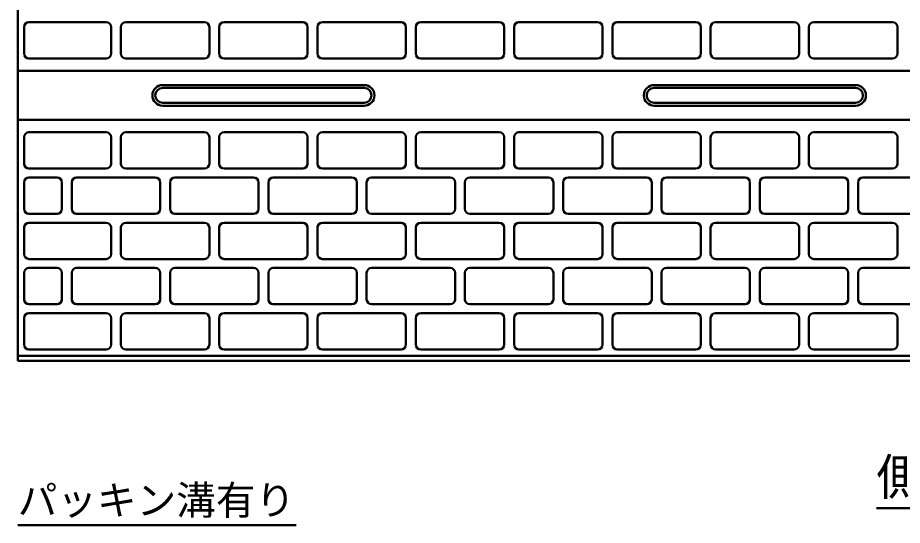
# Model space of a CAD drawing. Units: millimetres, scale not verified. Extents: x 100 to 4105, y 100 to 2870.
# Drawn here: x 1912 to 2812, y 1835 to 2351 of the extents above; entities that cross this region are included whole.
import ezdxf
from ezdxf.enums import TextEntityAlignment as Align

# ---------------------------------------------------------------- set-up
doc = ezdxf.new("R2010")
doc.units = ezdxf.units.MM
doc.header["$LTSCALE"] = 5
doc.layers.add('V-nasSTD', color=7, linetype='Continuous', lineweight=50)
doc.styles.add('ＭＳ ゴシック', font='')
doc.styles.get('ＭＳ ゴシック').set_extended_font_data('MS Gothic')

msp = doc.modelspace()

# ---------------------------------------------------------------- linework, layer by layer
at = {"layer": 'V-nasSTD'}
for p, q in [((1911.552, 2541.857), (1911.552, 2001.857)), ((1918.052, 2341.357), (1918.052, 2314.357)), ((2001.552, 2346.357), (1923.052, 2346.357)), ((2006.552, 2314.357), (2006.552, 2341.357)), ((2016.552, 2341.357), (2016.552, 2314.357)), ((2101.552, 2346.357), (2021.552, 2346.357)), ((2106.552, 2314.357), (2106.552, 2341.357)), ((2116.552, 2341.357), (2116.552, 2314.357)), ((2201.552, 2346.357), (2121.552, 2346.357)), ((2206.552, 2314.357), (2206.552, 2341.357)), ((2216.552, 2341.357), (2216.552, 2314.357)), ((2301.552, 2346.357), (2221.552, 2346.357)), ((2306.552, 2314.357), (2306.552, 2341.357)), ((2316.552, 2341.357), (2316.552, 2314.357)), ((2401.552, 2346.357), (2321.552, 2346.357)), ((2406.552, 2314.357), (2406.552, 2341.357)), ((2416.552, 2341.357), (2416.552, 2314.357)), ((2501.552, 2346.357), (2421.552, 2346.357)), ((2506.552, 2314.357), (2506.552, 2341.357)), ((2516.552, 2341.357), (2516.552, 2314.357)), ((2601.552, 2346.357), (2521.552, 2346.357)), ((2606.552, 2314.357), (2606.552, 2341.357)), ((2616.552, 2341.357), (2616.552, 2314.357)), ((2701.552, 2346.357), (2621.552, 2346.357)), ((2706.552, 2314.357), (2706.552, 2341.357)), ((2716.552, 2341.357), (2716.552, 2314.357)), ((2801.552, 2346.357), (2721.552, 2346.357)), ((2806.552, 2314.357), (2806.552, 2341.357)), ((1923.052, 2309.357), (2001.552, 2309.357)), ((2021.552, 2309.357), (2101.552, 2309.357)), ((2121.552, 2309.357), (2201.552, 2309.357)), ((2221.552, 2309.357), (2301.552, 2309.357)), ((2321.552, 2309.357), (2401.552, 2309.357)), ((2421.552, 2309.357), (2501.552, 2309.357)), ((2521.552, 2309.357), (2601.552, 2309.357)), ((2621.552, 2309.357), (2701.552, 2309.357)), ((2721.552, 2309.357), (2801.552, 2309.357)), ((1911.552, 2296.857), (2911.552, 2296.857)), ((2059.052, 2282.357), (2264.052, 2282.357)), ((2059.052, 2279.357), (2264.052, 2279.357)), ((2559.052, 2282.357), (2764.052, 2282.357)), ((2559.052, 2279.357), (2764.052, 2279.357)), ((2059.052, 2264.357), (2264.052, 2264.357)), ((2059.052, 2261.357), (2264.052, 2261.357)), ((2559.052, 2264.357), (2764.052, 2264.357)), ((2559.052, 2261.357), (2764.052, 2261.357)), ((1911.552, 2246.857), (2911.552, 2246.857)), ((1923.052, 2234.357), (2001.552, 2234.357)), ((2021.552, 2234.357), (2101.552, 2234.357)), ((2121.552, 2234.357), (2201.552, 2234.357)), ((2221.552, 2234.357), (2301.552, 2234.357)), ((2321.552, 2234.357), (2401.552, 2234.357)), ((2421.552, 2234.357), (2501.552, 2234.357)), ((2521.552, 2234.357), (2601.552, 2234.357)), ((2621.552, 2234.357), (2701.552, 2234.357)), ((2721.552, 2234.357), (2801.552, 2234.357)), ((1918.052, 2202.357), (1918.052, 2229.357)), ((2006.552, 2229.357), (2006.552, 2202.357)), ((2016.552, 2202.357), (2016.552, 2229.357)), ((2106.552, 2229.357), (2106.552, 2202.357)), ((2116.552, 2202.357), (2116.552, 2229.357)), ((2206.552, 2229.357), (2206.552, 2202.357)), ((2216.552, 2202.357), (2216.552, 2229.357)), ((2306.552, 2229.357), (2306.552, 2202.357)), ((2316.552, 2202.357), (2316.552, 2229.357)), ((2406.552, 2229.357), (2406.552, 2202.357)), ((2416.552, 2202.357), (2416.552, 2229.357)), ((2506.552, 2229.357), (2506.552, 2202.357)), ((2516.552, 2202.357), (2516.552, 2229.357)), ((2606.552, 2229.357), (2606.552, 2202.357)), ((2616.552, 2202.357), (2616.552, 2229.357)), ((2706.552, 2229.357), (2706.552, 2202.357)), ((2716.552, 2202.357), (2716.552, 2229.357)), ((2806.552, 2229.357), (2806.552, 2202.357)), ((2001.552, 2197.357), (1923.052, 2197.357)), ((2101.552, 2197.357), (2021.552, 2197.357)), ((2201.552, 2197.357), (2121.552, 2197.357)), ((2301.552, 2197.357), (2221.552, 2197.357)), ((2401.552, 2197.357), (2321.552, 2197.357)), ((2501.552, 2197.357), (2421.552, 2197.357)), ((2601.552, 2197.357), (2521.552, 2197.357)), ((2701.552, 2197.357), (2621.552, 2197.357)), ((2801.552, 2197.357), (2721.552, 2197.357)), ((1951.552, 2188.357), (1923.052, 2188.357)), ((2051.552, 2188.357), (1971.552, 2188.357)), ((2151.552, 2188.357), (2071.552, 2188.357)), ((2251.552, 2188.357), (2171.552, 2188.357)), ((2351.552, 2188.357), (2271.552, 2188.357)), ((2451.552, 2188.357), (2371.552, 2188.357)), ((2551.552, 2188.357), (2471.552, 2188.357)), ((2651.552, 2188.357), (2571.552, 2188.357)), ((2751.552, 2188.357), (2671.552, 2188.357)), ((2851.552, 2188.357), (2771.552, 2188.357)), ((1918.052, 2183.357), (1918.052, 2156.357)), ((1956.552, 2156.357), (1956.552, 2183.357)), ((1966.552, 2183.357), (1966.552, 2156.357)), ((2056.552, 2156.357), (2056.552, 2183.357)), ((2066.552, 2183.357), (2066.552, 2156.357)), ((2156.552, 2156.357), (2156.552, 2183.357)), ((2166.552, 2183.357), (2166.552, 2156.357)), ((2256.552, 2156.357), (2256.552, 2183.357)), ((2266.552, 2183.357), (2266.552, 2156.357)), ((2356.552, 2156.357), (2356.552, 2183.357)), ((2366.552, 2183.357), (2366.552, 2156.357)), ((2456.552, 2156.357), (2456.552, 2183.357)), ((2466.552, 2183.357), (2466.552, 2156.357)), ((2556.552, 2156.357), (2556.552, 2183.357)), ((2566.552, 2183.357), (2566.552, 2156.357)), ((2656.552, 2156.357), (2656.552, 2183.357)), ((2666.552, 2183.357), (2666.552, 2156.357)), ((2756.552, 2156.357), (2756.552, 2183.357)), ((2766.552, 2183.357), (2766.552, 2156.357)), ((1923.052, 2151.357), (1951.552, 2151.357)), ((1971.552, 2151.357), (2051.552, 2151.357)), ((2071.552, 2151.357), (2151.552, 2151.357)), ((2171.552, 2151.357), (2251.552, 2151.357)), ((2271.552, 2151.357), (2351.552, 2151.357)), ((2371.552, 2151.357), (2451.552, 2151.357)), ((2471.552, 2151.357), (2551.552, 2151.357)), ((2571.552, 2151.357), (2651.552, 2151.357)), ((2671.552, 2151.357), (2751.552, 2151.357)), ((2771.552, 2151.357), (2851.552, 2151.357)), ((2001.552, 2142.357), (1923.052, 2142.357)), ((2101.552, 2142.357), (2021.552, 2142.357)), ((2201.552, 2142.357), (2121.552, 2142.357)), ((2301.552, 2142.357), (2221.552, 2142.357)), ((2401.552, 2142.357), (2321.552, 2142.357)), ((2501.552, 2142.357), (2421.552, 2142.357)), ((2601.552, 2142.357), (2521.552, 2142.357)), ((2701.552, 2142.357), (2621.552, 2142.357)), ((2801.552, 2142.357), (2721.552, 2142.357)), ((1918.052, 2137.357), (1918.052, 2110.357)), ((2006.552, 2110.357), (2006.552, 2137.357)), ((2016.552, 2137.357), (2016.552, 2110.357)), ((2106.552, 2110.357), (2106.552, 2137.357)), ((2116.552, 2137.357), (2116.552, 2110.357)), ((2206.552, 2110.357), (2206.552, 2137.357)), ((2216.552, 2137.357), (2216.552, 2110.357)), ((2306.552, 2110.357), (2306.552, 2137.357)), ((2316.552, 2137.357), (2316.552, 2110.357)), ((2406.552, 2110.357), (2406.552, 2137.357)), ((2416.552, 2137.357), (2416.552, 2110.357)), ((2506.552, 2110.357), (2506.552, 2137.357)), ((2516.552, 2137.357), (2516.552, 2110.357)), ((2606.552, 2110.357), (2606.552, 2137.357)), ((2616.552, 2137.357), (2616.552, 2110.357)), ((2706.552, 2110.357), (2706.552, 2137.357)), ((2716.552, 2137.357), (2716.552, 2110.357)), ((2806.552, 2110.357), (2806.552, 2137.357)), ((1923.052, 2105.357), (2001.552, 2105.357)), ((2021.552, 2105.357), (2101.552, 2105.357)), ((2121.552, 2105.357), (2201.552, 2105.357)), ((2221.552, 2105.357), (2301.552, 2105.357)), ((2321.552, 2105.357), (2401.552, 2105.357)), ((2421.552, 2105.357), (2501.552, 2105.357)), ((2521.552, 2105.357), (2601.552, 2105.357)), ((2621.552, 2105.357), (2701.552, 2105.357)), ((2721.552, 2105.357), (2801.552, 2105.357)), ((1918.052, 2091.357), (1918.052, 2064.357)), ((1951.552, 2096.357), (1923.052, 2096.357)), ((1956.552, 2064.357), (1956.552, 2091.357)), ((1966.552, 2091.357), (1966.552, 2064.357)), ((2051.552, 2096.357), (1971.552, 2096.357)), ((2056.552, 2064.357), (2056.552, 2091.357)), ((2066.552, 2091.357), (2066.552, 2064.357)), ((2151.552, 2096.357), (2071.552, 2096.357)), ((2156.552, 2064.357), (2156.552, 2091.357)), ((2166.552, 2091.357), (2166.552, 2064.357)), ((2251.552, 2096.357), (2171.552, 2096.357)), ((2256.552, 2064.357), (2256.552, 2091.357)), ((2266.552, 2091.357), (2266.552, 2064.357)), ((2351.552, 2096.357), (2271.552, 2096.357)), ((2356.552, 2064.357), (2356.552, 2091.357)), ((2366.552, 2091.357), (2366.552, 2064.357)), ((2451.552, 2096.357), (2371.552, 2096.357)), ((2456.552, 2064.357), (2456.552, 2091.357)), ((2466.552, 2091.357), (2466.552, 2064.357)), ((2551.552, 2096.357), (2471.552, 2096.357)), ((2556.552, 2064.357), (2556.552, 2091.357)), ((2566.552, 2091.357), (2566.552, 2064.357)), ((2651.552, 2096.357), (2571.552, 2096.357)), ((2656.552, 2064.357), (2656.552, 2091.357)), ((2666.552, 2091.357), (2666.552, 2064.357)), ((2751.552, 2096.357), (2671.552, 2096.357)), ((2756.552, 2064.357), (2756.552, 2091.357)), ((2766.552, 2091.357), (2766.552, 2064.357)), ((2851.552, 2096.357), (2771.552, 2096.357)), ((1923.052, 2059.357), (1951.552, 2059.357)), ((1971.552, 2059.357), (2051.552, 2059.357)), ((2071.552, 2059.357), (2151.552, 2059.357)), ((2171.552, 2059.357), (2251.552, 2059.357)), ((2271.552, 2059.357), (2351.552, 2059.357)), ((2371.552, 2059.357), (2451.552, 2059.357)), ((2471.552, 2059.357), (2551.552, 2059.357)), ((2571.552, 2059.357), (2651.552, 2059.357)), ((2671.552, 2059.357), (2751.552, 2059.357)), ((2771.552, 2059.357), (2851.552, 2059.357)), ((1918.052, 2045.357), (1918.052, 2018.357)), ((2001.552, 2050.357), (1923.052, 2050.357)), ((2006.552, 2018.357), (2006.552, 2045.357)), ((2016.552, 2045.357), (2016.552, 2018.357)), ((2101.552, 2050.357), (2021.552, 2050.357)), ((2106.552, 2018.357), (2106.552, 2045.357)), ((2116.552, 2045.357), (2116.552, 2018.357)), ((2201.552, 2050.357), (2121.552, 2050.357)), ((2206.552, 2018.357), (2206.552, 2045.357)), ((2216.552, 2045.357), (2216.552, 2018.357)), ((2301.552, 2050.357), (2221.552, 2050.357)), ((2306.552, 2018.357), (2306.552, 2045.357)), ((2316.552, 2045.357), (2316.552, 2018.357)), ((2401.552, 2050.357), (2321.552, 2050.357)), ((2406.552, 2018.357), (2406.552, 2045.357)), ((2416.552, 2045.357), (2416.552, 2018.357)), ((2501.552, 2050.357), (2421.552, 2050.357)), ((2506.552, 2018.357), (2506.552, 2045.357)), ((2516.552, 2045.357), (2516.552, 2018.357)), ((2601.552, 2050.357), (2521.552, 2050.357)), ((2606.552, 2018.357), (2606.552, 2045.357)), ((2616.552, 2045.357), (2616.552, 2018.357)), ((2701.552, 2050.357), (2621.552, 2050.357)), ((2706.552, 2018.357), (2706.552, 2045.357)), ((2716.552, 2045.357), (2716.552, 2018.357)), ((2801.552, 2050.357), (2721.552, 2050.357)), ((2806.552, 2018.357), (2806.552, 2045.357)), ((1923.052, 2013.357), (2001.552, 2013.357)), ((2021.552, 2013.357), (2101.552, 2013.357)), ((2121.552, 2013.357), (2201.552, 2013.357)), ((2221.552, 2013.357), (2301.552, 2013.357)), ((2321.552, 2013.357), (2401.552, 2013.357)), ((2421.552, 2013.357), (2501.552, 2013.357)), ((2521.552, 2013.357), (2601.552, 2013.357)), ((2621.552, 2013.357), (2701.552, 2013.357)), ((2721.552, 2013.357), (2801.552, 2013.357)), ((1911.552, 2006.857), (2911.552, 2006.857)), ((1911.552, 2001.857), (3911.552, 2001.857)), ((2785.148, 1851.857), (3037.955, 1851.857)), ((1911.552, 1834.53), (2194.759, 1834.53))]:
    msp.add_line(p, q, dxfattribs=at)
for centre, radius, start, end in [((1923.052, 2341.357), 5, 90, 180), ((2001.552, 2341.357), 5, 0, 90), ((2021.552, 2341.357), 5, 90, 180), ((2101.552, 2341.357), 5, 0, 90), ((2121.552, 2341.357), 5, 90, 180), ((2201.552, 2341.357), 5, 0, 90), ((2221.552, 2341.357), 5, 90, 180), ((2301.552, 2341.357), 5, 0, 90), ((2321.552, 2341.357), 5, 90, 180), ((2401.552, 2341.357), 5, 0, 90), ((2421.552, 2341.357), 5, 90, 180), ((2501.552, 2341.357), 5, 0, 90), ((2521.552, 2341.357), 5, 90, 180), ((2601.552, 2341.357), 5, 0, 90), ((2621.552, 2341.357), 5, 90, 180), ((2701.552, 2341.357), 5, 0, 90), ((2721.552, 2341.357), 5, 90, 180), ((2801.552, 2341.357), 5, 0, 90), ((1923.052, 2314.357), 5, 180, 270), ((2001.552, 2314.357), 5, 270, 0), ((2021.552, 2314.357), 5, 180, 270), ((2101.552, 2314.357), 5, 270, 0), ((2121.552, 2314.357), 5, 180, 270), ((2201.552, 2314.357), 5, 270, 0), ((2221.552, 2314.357), 5, 180, 270), ((2301.552, 2314.357), 5, 270, 0), ((2321.552, 2314.357), 5, 180, 270), ((2401.552, 2314.357), 5, 270, 0), ((2421.552, 2314.357), 5, 180, 270), ((2501.552, 2314.357), 5, 270, 0), ((2521.552, 2314.357), 5, 180, 270), ((2601.552, 2314.357), 5, 270, 0), ((2621.552, 2314.357), 5, 180, 270), ((2701.552, 2314.357), 5, 270, 0), ((2721.552, 2314.357), 5, 180, 270), ((2801.552, 2314.357), 5, 270, 0), ((2059.052, 2271.857), 10.5, 90, 270), ((2059.052, 2271.857), 7.5, 90, 270), ((2264.052, 2271.857), 10.5, 270, 90), ((2264.052, 2271.857), 7.5, 270, 90), ((2559.052, 2271.857), 10.5, 90, 270), ((2559.052, 2271.857), 7.5, 90, 270), ((2764.052, 2271.857), 10.5, 270, 90), ((2764.052, 2271.857), 7.5, 270, 90), ((1923.052, 2229.357), 5, 90, 180), ((2001.552, 2229.357), 5, 0, 90), ((2021.552, 2229.357), 5, 90, 180), ((2101.552, 2229.357), 5, 0, 90), ((2121.552, 2229.357), 5, 90, 180), ((2201.552, 2229.357), 5, 0, 90), ((2221.552, 2229.357), 5, 90, 180), ((2301.552, 2229.357), 5, 0, 90), ((2321.552, 2229.357), 5, 90, 180), ((2401.552, 2229.357), 5, 0, 90), ((2421.552, 2229.357), 5, 90, 180), ((2501.552, 2229.357), 5, 0, 90), ((2521.552, 2229.357), 5, 90, 180), ((2601.552, 2229.357), 5, 0, 90), ((2621.552, 2229.357), 5, 90, 180), ((2701.552, 2229.357), 5, 0, 90), ((2721.552, 2229.357), 5, 90, 180), ((2801.552, 2229.357), 5, 0, 90), ((1923.052, 2202.357), 5, 180, 270), ((2001.552, 2202.357), 5, 270, 0), ((2021.552, 2202.357), 5, 180, 270), ((2101.552, 2202.357), 5, 270, 0), ((2121.552, 2202.357), 5, 180, 270), ((2201.552, 2202.357), 5, 270, 0), ((2221.552, 2202.357), 5, 180, 270), ((2301.552, 2202.357), 5, 270, 0), ((2321.552, 2202.357), 5, 180, 270), ((2401.552, 2202.357), 5, 270, 0), ((2421.552, 2202.357), 5, 180, 270), ((2501.552, 2202.357), 5, 270, 0), ((2521.552, 2202.357), 5, 180, 270), ((2601.552, 2202.357), 5, 270, 0), ((2621.552, 2202.357), 5, 180, 270), ((2701.552, 2202.357), 5, 270, 0), ((2721.552, 2202.357), 5, 180, 270), ((2801.552, 2202.357), 5, 270, 0), ((1923.052, 2183.357), 5, 90, 180), ((1951.552, 2183.357), 5, 0, 90), ((1971.552, 2183.357), 5, 90, 180), ((2051.552, 2183.357), 5, 0, 90), ((2071.552, 2183.357), 5, 90, 180), ((2151.552, 2183.357), 5, 0, 90), ((2171.552, 2183.357), 5, 90, 180), ((2251.552, 2183.357), 5, 0, 90), ((2271.552, 2183.357), 5, 90, 180), ((2351.552, 2183.357), 5, 0, 90), ((2371.552, 2183.357), 5, 90, 180), ((2451.552, 2183.357), 5, 0, 90), ((2471.552, 2183.357), 5, 90, 180), ((2551.552, 2183.357), 5, 0, 90), ((2571.552, 2183.357), 5, 90, 180), ((2651.552, 2183.357), 5, 0, 90), ((2671.552, 2183.357), 5, 90, 180), ((2751.552, 2183.357), 5, 0, 90), ((2771.552, 2183.357), 5, 90, 180), ((1923.052, 2156.357), 5, 180, 270), ((1951.552, 2156.357), 5, 270, 0), ((1971.552, 2156.357), 5, 180, 270), ((2051.552, 2156.357), 5, 270, 0), ((2071.552, 2156.357), 5, 180, 270), ((2151.552, 2156.357), 5, 270, 0), ((2171.552, 2156.357), 5, 180, 270), ((2251.552, 2156.357), 5, 270, 0), ((2271.552, 2156.357), 5, 180, 270), ((2351.552, 2156.357), 5, 270, 0), ((2371.552, 2156.357), 5, 180, 270), ((2451.552, 2156.357), 5, 270, 0), ((2471.552, 2156.357), 5, 180, 270), ((2551.552, 2156.357), 5, 270, 0), ((2571.552, 2156.357), 5, 180, 270), ((2651.552, 2156.357), 5, 270, 0), ((2671.552, 2156.357), 5, 180, 270), ((2751.552, 2156.357), 5, 270, 0), ((2771.552, 2156.357), 5, 180, 270), ((1923.052, 2137.357), 5, 90, 180), ((2001.552, 2137.357), 5, 0, 90), ((2021.552, 2137.357), 5, 90, 180), ((2101.552, 2137.357), 5, 0, 90), ((2121.552, 2137.357), 5, 90, 180), ((2201.552, 2137.357), 5, 0, 90), ((2221.552, 2137.357), 5, 90, 180), ((2301.552, 2137.357), 5, 0, 90), ((2321.552, 2137.357), 5, 90, 180), ((2401.552, 2137.357), 5, 0, 90), ((2421.552, 2137.357), 5, 90, 180), ((2501.552, 2137.357), 5, 0, 90), ((2521.552, 2137.357), 5, 90, 180), ((2601.552, 2137.357), 5, 0, 90), ((2621.552, 2137.357), 5, 90, 180), ((2701.552, 2137.357), 5, 0, 90), ((2721.552, 2137.357), 5, 90, 180), ((2801.552, 2137.357), 5, 0, 90), ((1923.052, 2110.357), 5, 180, 270), ((2001.552, 2110.357), 5, 270, 0), ((2021.552, 2110.357), 5, 180, 270), ((2101.552, 2110.357), 5, 270, 0), ((2121.552, 2110.357), 5, 180, 270), ((2201.552, 2110.357), 5, 270, 0), ((2221.552, 2110.357), 5, 180, 270), ((2301.552, 2110.357), 5, 270, 0), ((2321.552, 2110.357), 5, 180, 270), ((2401.552, 2110.357), 5, 270, 0), ((2421.552, 2110.357), 5, 180, 270), ((2501.552, 2110.357), 5, 270, 0), ((2521.552, 2110.357), 5, 180, 270), ((2601.552, 2110.357), 5, 270, 0), ((2621.552, 2110.357), 5, 180, 270), ((2701.552, 2110.357), 5, 270, 0), ((2721.552, 2110.357), 5, 180, 270), ((2801.552, 2110.357), 5, 270, 0), ((1923.052, 2091.357), 5, 90, 180), ((1951.552, 2091.357), 5, 0, 90), ((1971.552, 2091.357), 5, 90, 180), ((2051.552, 2091.357), 5, 0, 90), ((2071.552, 2091.357), 5, 90, 180), ((2151.552, 2091.357), 5, 0, 90), ((2171.552, 2091.357), 5, 90, 180), ((2251.552, 2091.357), 5, 0, 90), ((2271.552, 2091.357), 5, 90, 180), ((2351.552, 2091.357), 5, 0, 90), ((2371.552, 2091.357), 5, 90, 180), ((2451.552, 2091.357), 5, 0, 90), ((2471.552, 2091.357), 5, 90, 180), ((2551.552, 2091.357), 5, 0, 90), ((2571.552, 2091.357), 5, 90, 180), ((2651.552, 2091.357), 5, 0, 90), ((2671.552, 2091.357), 5, 90, 180), ((2751.552, 2091.357), 5, 0, 90), ((2771.552, 2091.357), 5, 90, 180), ((1923.052, 2064.357), 5, 180, 270), ((1951.552, 2064.357), 5, 270, 0), ((1971.552, 2064.357), 5, 180, 270), ((2051.552, 2064.357), 5, 270, 0), ((2071.552, 2064.357), 5, 180, 270), ((2151.552, 2064.357), 5, 270, 0), ((2171.552, 2064.357), 5, 180, 270), ((2251.552, 2064.357), 5, 270, 0), ((2271.552, 2064.357), 5, 180, 270), ((2351.552, 2064.357), 5, 270, 0), ((2371.552, 2064.357), 5, 180, 270), ((2451.552, 2064.357), 5, 270, 0), ((2471.552, 2064.357), 5, 180, 270), ((2551.552, 2064.357), 5, 270, 0), ((2571.552, 2064.357), 5, 180, 270), ((2651.552, 2064.357), 5, 270, 0), ((2671.552, 2064.357), 5, 180, 270), ((2751.552, 2064.357), 5, 270, 0), ((2771.552, 2064.357), 5, 180, 270), ((1923.052, 2045.357), 5, 90, 180), ((2001.552, 2045.357), 5, 0, 90), ((2021.552, 2045.357), 5, 90, 180), ((2101.552, 2045.357), 5, 0, 90), ((2121.552, 2045.357), 5, 90, 180), ((2201.552, 2045.357), 5, 0, 90), ((2221.552, 2045.357), 5, 90, 180), ((2301.552, 2045.357), 5, 0, 90), ((2321.552, 2045.357), 5, 90, 180), ((2401.552, 2045.357), 5, 0, 90), ((2421.552, 2045.357), 5, 90, 180), ((2501.552, 2045.357), 5, 0, 90), ((2521.552, 2045.357), 5, 90, 180), ((2601.552, 2045.357), 5, 0, 90), ((2621.552, 2045.357), 5, 90, 180), ((2701.552, 2045.357), 5, 0, 90), ((2721.552, 2045.357), 5, 90, 180), ((2801.552, 2045.357), 5, 0, 90), ((1923.052, 2018.357), 5, 180, 270), ((2001.552, 2018.357), 5, 270, 0), ((2021.552, 2018.357), 5, 180, 270), ((2101.552, 2018.357), 5, 270, 0), ((2121.552, 2018.357), 5, 180, 270), ((2201.552, 2018.357), 5, 270, 0), ((2221.552, 2018.357), 5, 180, 270), ((2301.552, 2018.357), 5, 270, 0), ((2321.552, 2018.357), 5, 180, 270), ((2401.552, 2018.357), 5, 270, 0), ((2421.552, 2018.357), 5, 180, 270), ((2501.552, 2018.357), 5, 270, 0), ((2521.552, 2018.357), 5, 180, 270), ((2601.552, 2018.357), 5, 270, 0), ((2621.552, 2018.357), 5, 180, 270), ((2701.552, 2018.357), 5, 270, 0), ((2721.552, 2018.357), 5, 180, 270), ((2801.552, 2018.357), 5, 270, 0)]:
    msp.add_arc(centre, radius, start, end, dxfattribs=at)

# ---------------------------------------------------------------- texts
at = {"layer": 'V-nasSTD', "style": 'ＭＳ ゴシック'}
for s, height, p in [('側\u3000面\u3000図', 36.95, (2785.148, 1902.257)), ('パッキン溝有り', 29.56, (1911.552, 1874.85))]:
    msp.add_text(s, height=height, dxfattribs=at).set_placement(p, align=Align.TOP_LEFT)

doc.saveas('drawing.dxf')
